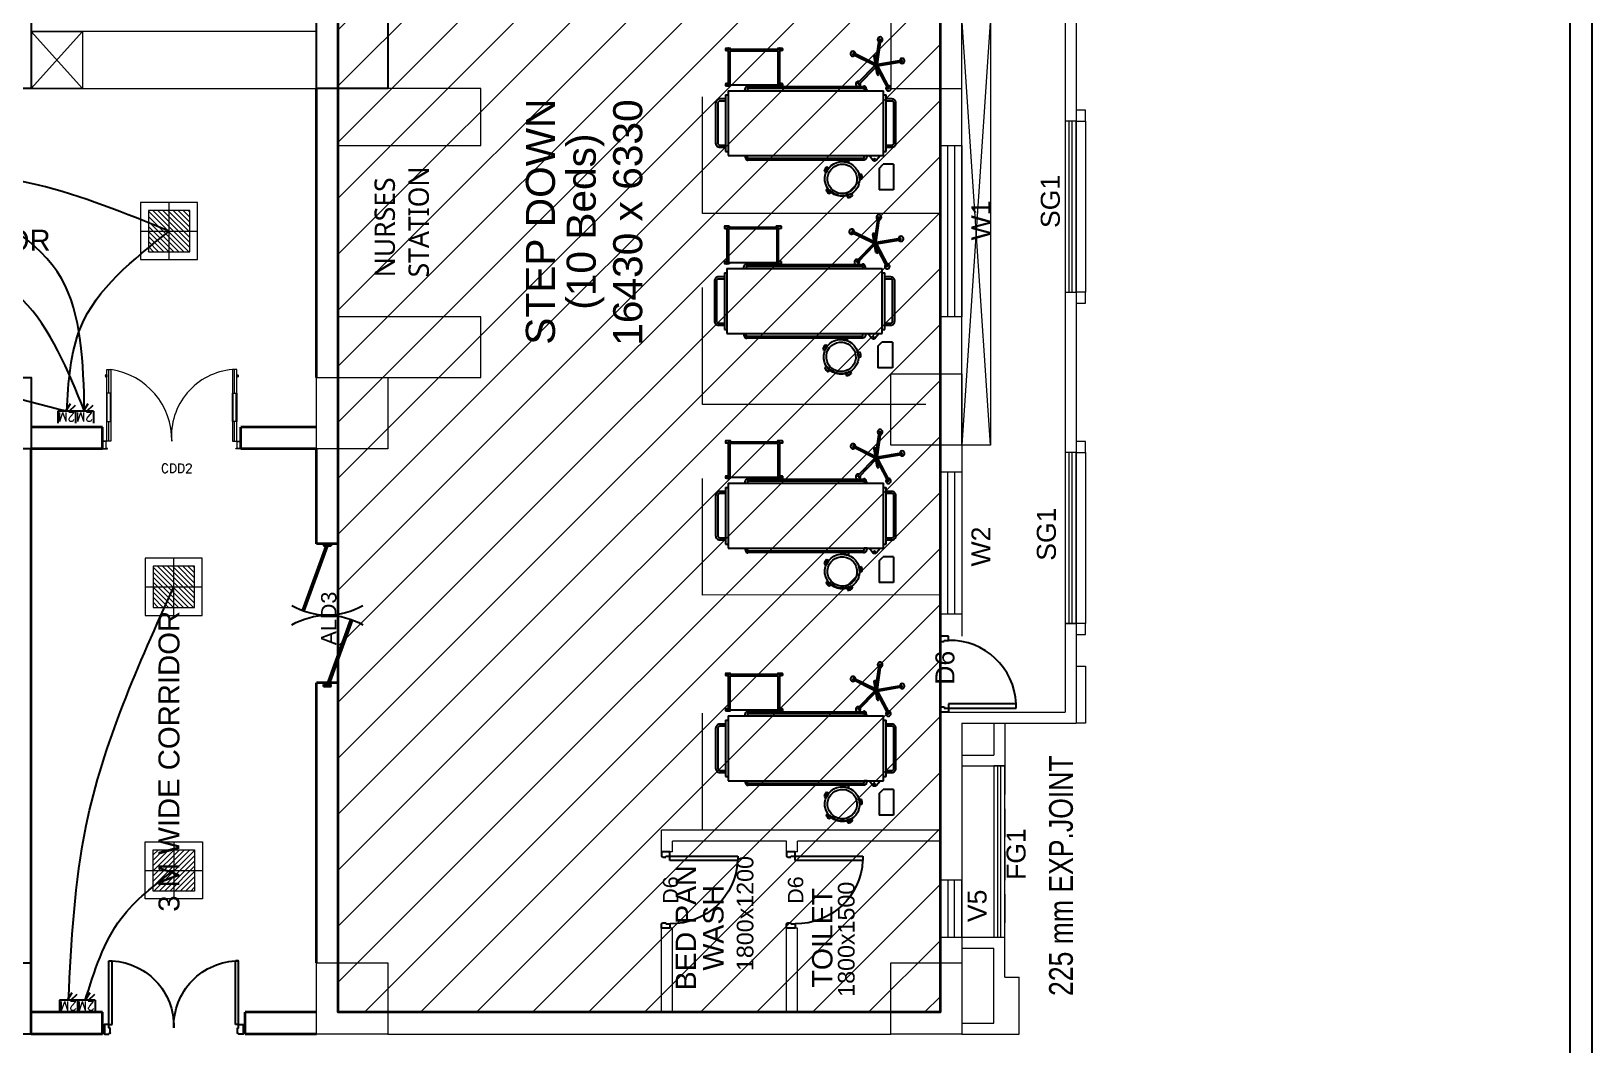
# Model space of a CAD drawing. Extents: x 3550807 to 4078732, y -628171 to -515859.
# Drawn here: x 3633123 to 3649537, y -538746 to -528086 of the extents above; entities that cross this region are included whole.
import ezdxf
from ezdxf.enums import TextEntityAlignment as Align

# ---------------------------------------------------------------- set-up
doc = ezdxf.new("R2010")
doc.units = 0
doc.header["$LTSCALE"] = 6
doc.header["$MEASUREMENT"] = 0
doc.linetypes.add('HIDDEN', pattern=[0.375, 0.25, -0.125])
doc.layers.get('0').update_dxf_attribs({"linetype": 'CONTINUOUS'})
for name, color, linetype, lineweight in [('1200 Door', 144, 'CONTINUOUS', 5), ('D.F', 251, 'CONTINUOUS', 5), ('Double Leaf Door', 4, 'CONTINUOUS', 18), ('ELE-36W EMERGENCY  LED LIGHT', 7, 'CONTINUOUS', 18), ('ELE-36W LED LIGHT', 210, 'CONTINUOUS', 18), ('WALL', 10, 'CONTINUOUS', 35)]:
    doc.layers.add(name, color=color, linetype=linetype, lineweight=lineweight)
for name, color, linetype in [('Bed', 33, 'CONTINUOUS'), ('COL', 5, 'CONTINUOUS'), ('DOOR', 44, 'CONTINUOUS'), ('ELE 36W EMERGENCY LIGHT', 5, 'CONTINUOUS'), ('ELE 36W LED LIGHT', 6, 'CONTINUOUS'), ('ELE-2M RAW P.SB', 40, 'CONTINUOUS'), ('ELE-2M UPS P.SB', 3, 'CONTINUOUS'), ('FUR', 21, 'CONTINUOUS'), ('Staircase', 7, 'CONTINUOUS')]:
    doc.layers.add(name, color=color, linetype=linetype)
doc.layers.add('ELE-LIGHTING WIRING', color=7, linetype='CONTINUOUS', true_color=0x63d7b6)
doc.styles.add('ARI', font='arial.ttf')
doc.styles.add('ARIAL', font='arial.ttf')
doc.styles.add('ROMANS', font='romans.shx')
doc.styles.get("Standard").update_dxf_attribs({"font": 'SIMPLEX'})
doc.linetypes.add('ZIGZAG', pattern='A,0.0001,-0.2,[131,ltypeshp.shx,S=0.2,R=0,X=-0.2,Y=0],-0.4,[131,ltypeshp.shx,S=0.2,R=180,X=0.2,Y=0],-0.2', length=0.8001)

# ---------------------------------------------------------------- blocks, each defined once
blk = doc.blocks.new('Z$W@#5624')
at = {"layer": 'DOOR'}
for p, q in [((1770, 446), (949, 745)), ((1779, 470), (957, 769)), ((1122, 709), (1113, 685)), ((1610, 518), (1117, 697)), ((0, 499), (25, 499)), ((0, 400), (0, 499)), ((0, 400), (25, 400)), ((19, 429), (28, 453)), ((19, 429), (840, 130)), ((25, 400), (25, 499)), ((28, 453), (849, 154)), ((1614, 529), (1606, 506)), ((1779, 470), (1770, 446)), ((1798, 499), (1773, 499)), ((1773, 400), (1773, 499)), ((1798, 400), (1773, 400)), ((1798, 400), (1798, 499)), ((183, 369), (192, 393)), ((188, 381), (680, 202)), ((685, 214), (676, 190))]:
    blk.add_line(p, q, dxfattribs=at)
at = {"layer": 'DOOR', "color": 145, "extrusion": (0, 0, -1)}
for centre, start_param, end_param in [((0, 449), -0.523599, 0.523599), ((1798, 449), 2.617994, 3.665191)]:
    blk.add_ellipse(centre, major_axis=(899, 0), ratio=1, start_param=start_param, end_param=end_param, dxfattribs=at)
blk = doc.blocks.new('A$C6969112B')
at = {"layer": 'Bed', "color": 8}
for p, q in [((387, 1872), (116, 1872)), ((116, 1872), (116, 1719)), ((387, 1872), (387, 1762)), ((1374, 1709), (1186, 1807)), ((1421, 1704), (1194, 1823)), ((1421, 1704), (1464, 1956)), ((1438, 1701), (1481, 1953)), ((343, 1719), (116, 1719)), ((343, 1719), (387, 1762)), ((428, 1689), (478, 1729)), ((428, 1654), (478, 1615)), ((478, 1766), (1160, 1766)), ((478, 131), (478, 1766)), ((521, 1793), (1116, 1793)), ((521, 1766), (521, 1793)), ((1116, 1766), (1116, 1793)), ((1160, 131), (1160, 1766)), ((1409, 1685), (1229, 1510)), ((1425, 1676), (1242, 1497)), ((1324, 1707), (1324, 1710)), ((1329, 1699), (1522, 1666)), ((1332, 1716), (1525, 1683)), ((1340, 1697), (1343, 1714)), ((1425, 1676), (1538, 1447)), ((1438, 1701), (1691, 1738)), ((1443, 1679), (1554, 1454)), ((1483, 1690), (1694, 1721)), ((1512, 1667), (1515, 1685)), ((1530, 1671), (1531, 1675)), ((229, 1539), (227, 1517)), ((227, 1517), (279, 1511)), ((229, 1539), (281, 1533)), ((281, 1533), (279, 1511)), ((432, 1559), (432, 1557)), ((434, 343), (434, 1557)), ((451, 343), (451, 1557)), ((453, 1559), (453, 1557)), ((476, 1595), (476, 1561)), ((1162, 1595), (1162, 1561)), ((1185, 1559), (1185, 1557)), ((1186, 343), (1186, 1557)), ((1204, 343), (1204, 1557)), ((1205, 1559), (1205, 1557)), ((55, 1439), (34, 1391)), ((54, 1382), (34, 1391)), ((75, 1430), (54, 1382)), ((75, 1430), (55, 1439)), ((72, 1402), (64, 1406)), ((429, 1399), (408, 1396)), ((408, 1396), (414, 1344)), ((436, 1347), (414, 1344)), ((429, 1399), (436, 1347)), ((76, 1196), (91, 1212)), ((116, 1161), (76, 1196)), ((130, 1178), (91, 1212)), ((120, 1198), (114, 1191)), ((116, 1161), (130, 1178)), ((347, 1187), (301, 1160)), ((313, 1141), (301, 1160)), ((358, 1168), (313, 1141)), ((358, 1168), (347, 1187)), ((1234, 703), (1212, 703)), ((1212, 703), (1212, 650)), ((1223, 131), (1223, 676)), ((1223, 676), (1594, 676)), ((1223, 659), (1577, 659)), ((1234, 703), (1234, 676)), ((1577, 659), (1577, 148)), ((1605, 703), (1583, 703)), ((1583, 703), (1583, 676)), ((1594, 676), (1594, 131)), ((1605, 703), (1605, 650)), ((1223, 650), (1212, 650)), ((1605, 650), (1594, 650)), ((432, 340), (432, 343)), ((453, 340), (453, 343)), ((476, 304), (476, 339)), ((1162, 304), (1162, 339)), ((1185, 340), (1185, 343)), ((1205, 340), (1205, 343)), ((1160, 131), (478, 131)), ((521, 105), (521, 131)), ((1116, 105), (521, 105)), ((1116, 105), (1116, 131)), ((1223, 157), (1212, 157)), ((1212, 157), (1212, 105)), ((1234, 105), (1212, 105)), ((1577, 148), (1223, 148)), ((1594, 131), (1223, 131)), ((1234, 131), (1234, 105)), ((1583, 131), (1583, 105)), ((1605, 105), (1583, 105)), ((1605, 157), (1594, 157)), ((1605, 157), (1605, 105))]:
    blk.add_line(p, q, dxfattribs=at)
for points in [[(565, 1793), (565, 1854, -0.414214), (608, 1897), (1029, 1897, -0.414214), (1073, 1854), (1073, 1793)], [(587, 1793), (587, 1854, -0.414214), (608, 1875), (1029, 1875, -0.414214), (1051, 1854), (1051, 1793)], [(476, 1593), (451, 1585, 0.318781), (430, 1563), (430, 1559), (455, 1559), (455, 1563), (476, 1563)], [(1162, 1593), (1186, 1585, -0.318781), (1208, 1563), (1208, 1559), (1182, 1559), (1182, 1563), (1162, 1563)], [(476, 307), (451, 314, -0.318781), (430, 336), (430, 340), (455, 340), (455, 336), (476, 336)], [(1162, 307), (1186, 314, 0.318781), (1208, 336), (1208, 340), (1182, 340), (1182, 336), (1162, 336)], [(1073, 105), (1073, 44, -0.414214), (1029, 0), (608, 0, -0.414214), (565, 44), (565, 105)], [(1051, 105), (1051, 44, -0.414214), (1029, 22), (608, 22, -0.414214), (587, 44), (587, 105)]]:
    blk.add_lwpolyline(points, format="xyb", dxfattribs=at)
for points in [[(432, 1557), (453, 1557)], [(476, 1595), (478, 1595)], [(476, 1561), (478, 1561)], [(1162, 1595), (1160, 1595)], [(1162, 1561), (1160, 1561)], [(1205, 1557), (1185, 1557)], [(432, 343), (453, 343)], [(476, 339), (478, 339)], [(1162, 339), (1160, 339)], [(1205, 343), (1185, 343)], [(476, 304), (478, 304)], [(1162, 304), (1160, 304)]]:
    blk.add_lwpolyline(points, dxfattribs=at)
blk.add_circle((435, 1672), 9.27, dxfattribs=at)
for centre, radius, start, end in [((441, 1672), 21.4, 125.427, 234.573), ((1289, 676), 80.7, 161.0754, 198.9246), ((1158, 676), 80.7, 0, 18.9246), ((1660, 676), 80.7, 161.0754, 180), ((1529, 676), 80.7, 341.0754, 18.9246), ((1289, 131), 80.7, 161.0754, 198.9246), ((1158, 131), 80.7, 341.0754, 0), ((1660, 131), 80.7, 180, 198.9246), ((1529, 131), 80.7, 341.0754, 18.9246)]:
    blk.add_arc(centre, radius, start, end, dxfattribs=at)
at = {"layer": 'Bed', "color": 8, "extrusion": (0, 0, -1)}
for centre, major_axis, start_param, end_param in [((1474, 1962), (18.5, 18.5), 2.86537, 8.468881), ((1184, 1818), (18.5, 18.5), 1.608733, 7.212244), ((1189, 1814), (4.94, 4.94), 2.839692, 4.403974), ((1427, 1691), (194, 194), 4.403974, 4.417003), ((1191, 1817), (4.94, 4.94), 4.417003, 5.981285), ((1471, 1955), (4.94, 4.94), 4.096329, 5.660611), ((1427, 1691), (194, 194), -0.622575, -0.609545), ((1474, 1954), (4.94, 4.94), -0.609545, 0.954736), ((1331, 1705), (4.94, 4.94), 2.525533, 4.096329), ((1331, 1709), (4.94, 4.94), 4.096329, 5.667125), ((1523, 1672), (4.94, 4.94), 0.954736, 2.525533), ((1524, 1676), (4.94, 4.94), -0.61606, 0.954736), ((1699, 1730), (18.5, 18.5), 4.122007, 9.725518), ((1692, 1731), (4.94, 4.94), -0.930219, 0.634062), ((1693, 1728), (4.94, 4.94), 0.647092, 2.211374), ((1427, 1691), (-194, 194), 2.204859, 2.217888), ((232, 1332), (-182, 20), -0.000636, 6.282549), ((232, 1332), (-154, 17), -0.00023, 6.282955), ((261, 1590), (-57.1, 57.1), 3.707499, 4.368094), ((247, 1460), (-57.1, 57.1), 0.565907, 1.226501), ((1230, 1499), (18.5, 18.5), 0.352096, 5.955607), ((1234, 1505), (4.94, 4.94), 3.160366, 4.724648), ((1427, 1691), (-194, 194), 4.718133, 4.731162), ((1237, 1502), (4.94, 4.94), 1.583055, 3.147337), ((114, 1384), (-57.1, 57.1), 5.588367, 6.248962), ((232, 1332), (-123, 123), 4.624291, 5.911682), ((-5, 1437), (-57.1, 57.1), 2.446775, 3.107369), ((487, 1380), (-57.1, 57.1), 5.038602, 5.699197), ((357, 1363), (-57.1, 57.1), 1.897009, 2.557604), ((1549, 1444), (18.5, 18.5), -0.904541, 4.69897), ((1544, 1450), (4.94, 4.94), 1.903729, 3.468011), ((1427, 1691), (194, 194), 1.8907, 1.903729), ((1547, 1451), (4.94, 4.94), 0.326418, 1.8907), ((146, 1236), (-57.1, 57.1), 4.308534, 4.969129), ((61, 1137), (-57.1, 57.1), 1.166941, 1.827536), ((363, 1107), (-57.1, 57.1), 6.205277, 6.865872), ((296, 1220), (-57.1, 57.1), 3.063684, 3.724279)]:
    blk.add_ellipse(centre, major_axis=major_axis, ratio=1, start_param=start_param, end_param=end_param, dxfattribs=at)
blk = doc.blocks.new('1000')
at = {"layer": 'DOOR', "color": 8}
for p, q in [((0, -111, 0), (0, 0)), ((0, 0), (55, 0, 0)), ((945, 0, 0), (945, -2, 0)), ((1000, 0), (945, 0, 0)), ((1000, -111, 0), (1000, 0)), ((55, -111, 0), (0, -111, 0)), ((55, 0, 0), (55, -3, 0)), ((70, -55, 0), (55, -55, 0)), ((55, -55, 0), (55, -111, 0)), ((55, -111, 0), (55, -1001, 0)), ((111, -111, 0), (55, -111, 0)), ((70, -15, 0), (68, -15, 0)), ((70, -15, 0), (70, -55, 0)), ((111, -1001, 0), (111, -111, 0)), ((930, -15, 0), (930, -55, 0)), ((930, -15, 0), (932, -15, 0)), ((930, -55, 0), (945, -55, 0)), ((945, -55, 0), (945, -111, 0)), ((945, -111, 0), (1000, -111, 0)), ((55, -1001, 0), (111, -1001, 0))]:
    blk.add_line(p, q, dxfattribs=at)
for centre, major_axis, ratio, start_param, end_param in [((55, -15, 0), (-8.84, 8.84, 0), 1, 3.926897, 5.497693), ((71, -128, 0), (597, 637, 0), 0.999944, 3.940126, 5.484659), ((945, -15, 0), (-8.84, 8.84, 0), 1, -0.785492, 0.785304)]:
    blk.add_ellipse(centre, major_axis=major_axis, ratio=ratio, start_param=start_param, end_param=end_param, dxfattribs=at)
blk = doc.blocks.new('21500')
at = {"layer": 'DOOR'}
for p, q in [((68, 100), (68, 770)), ((68, 770), (102, 770)), ((102, 100), (102, 770)), ((1398, 100), (1398, 770)), ((1432, 770), (1398, 770)), ((1432, 100), (1432, 770)), ((68, 100), (102, 100)), ((68, 0), (68, 2)), ((82, 15), (80, 15)), ((1432, 100), (1398, 100)), ((1418, 15), (1420, 15)), ((1432, 0), (1432, 2))]:
    blk.add_line(p, q, dxfattribs=at)
for points in [[(82, 65), (68, 65), (68, 100), (22, 100), (22, 0), (68, 0)], [(82, 15), (82, 65)], [(1418, 65), (1432, 65), (1432, 100), (1478, 100), (1478, 0), (1432, 0)], [(1418, 15), (1418, 65)]]:
    blk.add_lwpolyline(points, dxfattribs=at)
at = {"layer": 'DOOR', "color": 145}
for centre, start, end in [((64, 84), 358.4209, 89.721), ((1436, 84), 90.279, 181.5791)]:
    blk.add_arc(centre, 686, start, end, dxfattribs=at)
at = {"layer": 'DOOR'}
for centre, start, end in [((68, 15), 270, 0), ((1432, 15), 180, 270)]:
    blk.add_arc(centre, 12.5, start, end, dxfattribs=at)
blk = doc.blocks.new('2000x80')
at = {"layer": 'Double Leaf Door'}
for points in [[(104210, -25358), (104215, -25358), (104215, -25061), (104210, -25061)], [(104254, -25061), (104249, -25061), (104249, -25358), (104254, -25358)], [(105533, -25061), (105538, -25061), (105538, -25358), (105533, -25358)], [(105577, -25358), (105572, -25358), (105572, -25061), (105577, -25061)]]:
    blk.add_hatch(color=6, dxfattribs=at).paths.add_polyline_path(points)
at = {"layer": 'Double Leaf Door', "color": 8}
for p, q in [((104196, -24871), (104196, -24888)), ((104210, -24869), (104198, -24869)), ((104198, -24890), (104210, -24890)), ((104210, -25567), (104210, -24813)), ((104210, -24813), (104254, -24813)), ((104210, -24869), (104210, -24890)), ((104232, -25061), (104232, -24813)), ((104254, -24813), (104254, -25567)), ((105577, -24813), (105533, -24813)), ((105533, -24813), (105533, -25567)), ((105555, -25061), (105555, -24813)), ((105577, -25567), (105577, -24813)), ((105577, -24869), (105589, -24869)), ((105577, -24869), (105577, -24890)), ((105589, -24890), (105577, -24890)), ((105591, -24871), (105591, -24888)), ((104232, -25567), (104232, -25358)), ((105555, -25567), (105555, -25358)), ((104166, -25567), (104166, -25647)), ((104206, -25567), (104166, -25567)), ((104168, -25569), (104168, -25645)), ((104204, -25569), (104168, -25569)), ((104204, -25644), (104204, -25569)), ((104206, -25642), (104206, -25567)), ((104254, -25567), (104210, -25567)), ((105533, -25567), (105577, -25567)), ((105581, -25642), (105581, -25567)), ((105581, -25567), (105621, -25567)), ((105583, -25644), (105583, -25569)), ((105583, -25569), (105619, -25569)), ((105619, -25569), (105619, -25645)), ((105621, -25567), (105621, -25647)), ((104166, -25647), (104206, -25647)), ((104168, -25645), (104206, -25645)), ((104216, -25644), (104204, -25644)), ((104218, -25642), (104206, -25642)), ((104206, -25645), (104216, -25645)), ((104206, -25647), (104218, -25647)), ((104216, -25645), (104216, -25644)), ((104218, -25647), (104218, -25642)), ((105569, -25647), (105569, -25642)), ((105569, -25642), (105581, -25642)), ((105581, -25647), (105569, -25647)), ((105571, -25645), (105571, -25644)), ((105571, -25644), (105583, -25644)), ((105581, -25645), (105571, -25645)), ((105619, -25645), (105581, -25645)), ((105621, -25647), (105581, -25647))]:
    blk.add_line(p, q, dxfattribs=at)
at = {"layer": 'Double Leaf Door', "color": 6}
for p, q in [((104254, -25061), (104210, -25061)), ((104210, -25061), (104210, -25358)), ((104215, -25358), (104215, -25061)), ((104249, -25358), (104249, -25061)), ((104254, -25358), (104254, -25061)), ((105533, -25358), (105533, -25061)), ((105533, -25061), (105577, -25061)), ((105538, -25358), (105538, -25061)), ((105572, -25358), (105572, -25061)), ((105577, -25061), (105577, -25358)), ((104210, -25358), (104254, -25358)), ((105577, -25358), (105533, -25358))]:
    blk.add_line(p, q, dxfattribs=at)
at = {"layer": 'Double Leaf Door', "color": 6, "ltscale": 100}
for p, q in [((104249, -25061), (104249, -25358)), ((105538, -25061), (105538, -25358))]:
    blk.add_line(p, q, dxfattribs=at)
at = {"layer": 'Double Leaf Door', "color": 6}
for points in [[(104210, -25061), (104210, -25358), (104215, -25358), (104215, -25061), (104210, -25061)], [(104254, -25061), (104254, -25358), (104249, -25358), (104249, -25061), (104254, -25061)], [(105533, -25061), (105533, -25358), (105538, -25358), (105538, -25061), (105533, -25061)], [(105577, -25061), (105577, -25358), (105572, -25358), (105572, -25061), (105577, -25061)]]:
    blk.add_lwpolyline(points, dxfattribs=at)
at = {"layer": 'Double Leaf Door', "ltscale": 5000}
for points in [[(104210, -25061), (104210, -25358), (104215, -25358), (104215, -25061), (104210, -25061)], [(105577, -25061), (105577, -25358), (105572, -25358), (105572, -25061), (105577, -25061)]]:
    blk.add_lwpolyline(points, dxfattribs=at)
at = {"layer": 'Double Leaf Door', "color": 8}
for centre, radius, start, end in [((104196, -24880), 3.72, 90, 270), ((104198, -24871), 1.98, 90, 180), ((104198, -24888), 1.98, 180, 270), ((104144, -25555), 750, 359.0321, 81.5724), ((105589, -25509), 698, 94.5944, 184.8011), ((105589, -24871), 1.98, 0, 90), ((105589, -24888), 1.98, 270, 0), ((105591, -24880), 3.72, 270, 90)]:
    blk.add_arc(centre, radius, start, end, dxfattribs=at)
blk = doc.blocks.new('1232')
at = {"layer": 'D.F', "linetype": 'ByBlock'}
h = blk.add_hatch(dxfattribs=at)
h.set_pattern_fill('ANSI31', color=8, scale=3333, style=0)
h.set_pattern_definition([(45, (-3036872.2, 733413.8), (-294.59836, 294.59836), [])])
h.paths.add_polyline_path([(-520, 15910.2), (5810, 15910.2), (5810, -519.8), (-520, -519.8)])
at = {"layer": 'COL', "color": 8, "elevation": 0}
for points in [[(-4500, 9195.2), (-4500, 9945.2), (-3750, 9945.2), (-3750, 9195.2)], [(-4500, 6155.2), (-3750, 6155.2), (-3750, 5405.2), (-4500, 5405.2)]]:
    blk.add_lwpolyline(points, close=True, dxfattribs=at)
at = {"layer": 'COL', "color": 8}
for points in [[(-750, 9195.2), (-750, 9945.2), (0, 9945.2), (0, 9195.2)], [(-3750, 0), (-3750, -750), (-4500, -750), (-4500, 0)]]:
    blk.add_lwpolyline(points, close=True, dxfattribs=at)
at = {"layer": 'D.F', "color": 8, "linetype": 'ByBlock'}
for p, q in [((7240, 13385.2), (7240, 2520.2)), ((7125, 13270.2), (7125, 2635.2)), ((7240, 8852.7, -101230.8), (7125, 8852.7)), ((7340, 8852.7), (7340, 7052.7)), ((7340, 5367.6), (7340, 3567.6)), ((7240, 3567.6, -101230.8), (7125, 3567.6)), ((5810, 2635.2, -101230.8), (7125, 2635.2, -101230.8)), ((6040, 2520.2, -101230.8), (7240, 2520.2, -101230.8)), ((6375, 2520.2, -101228.4), (6375, 2185.2, -101226.7)), ((6490, 2520.2, -101228.5), (6490, 2070.2, -101226.7)), ((6040, 2185.2, 4.1), (6375, 2185.2, -81824.1)), ((6040, 2070.2, 4.1), (6490, 2070.2, -101226.7)), ((6040, 270.2, 4.1), (6490, 270.2, -101226.7)), ((6490, -149.8, -101228.4), (6490, 270.2, -101226.7)), ((6040, 155.2, 4.1), (6375, 155.2, -81824.1)), ((6375, -634.8, -101230.8), (6375, 155.2, -101226.7)), ((6490, -149.8, -101230.8), (6640, -149.8, -101230.8)), ((6640, -749.8, -253628), (6640, -149.8, -202461.5)), ((6040, -634.8, -101230.8), (6375, -634.8, -101230.8)), ((6040, -749.8, -101230.8), (6490, -749.8, -101230.8)), ((6490, -749.8, -101230.8), (6640, -749.8, -101230.8))]:
    blk.add_line(p, q, dxfattribs=at)
at = {"layer": 'D.F', "color": 8, "lineweight": 0}
for p, q in [((5810, 6195.2), (5810, 9195.2)), ((6040, 6195.2), (6040, 9195.2)), ((5810, 5445), (5810, 3435.2)), ((6040, 5445), (6040, 3435.2)), ((5810, 2635.2), (5810, 0)), ((6040, 2520.2), (6040, 0)), ((2880, 1165.2), (2880, 1395.2)), ((5810, 1395.2), (2880, 1395.2)), ((2995, 1165.2), (2880, 1165.2)), ((2995, 1165.2), (2995, 1280.2)), ((4195, 1280.2), (2995, 1280.2)), ((4195, 1165.2), (4195, 1280.2)), ((4310, 1165.2), (4195, 1165.2)), ((4310, 1165.2), (4310, 1280.2)), ((5810, 1280.2), (4310, 1280.2)), ((2995, 365.2), (2880, 365.2)), ((2880, -519.8), (2880, 365.2)), ((2995, -519.8), (2995, 365.2)), ((4310, 365.2), (4195, 365.2)), ((4195, -519.8), (4195, 365.2)), ((4310, -519.8), (4310, 365.2)), ((0, -519.8), (5290, -519.8)), ((0, -749.8), (5290, -749.8))]:
    blk.add_line(p, q, dxfattribs=at)
at = {"layer": 'D.F', "color": 8, "linetype": 'HIDDEN', "ltscale": 200}
blk.add_line((6490, 2070.2, -101226.7), (6490, 270.2, -101226.7), dxfattribs=at)
at = {"layer": 'D.F', "color": 8}
for points in [[(5290, 9195), (6040, 9195), (6040, 9945), (5290, 9945)], [(-750, 6155), (0, 6155), (0, 5405), (-750, 5405)], [(5290, 6195), (6040, 6195), (6040, 5445), (5290, 5445)], [(0, 0), (0, -750), (-750, -750), (-750, 0)], [(6040, 0), (6040, -750), (5290, -750), (5290, 0)]]:
    blk.add_lwpolyline(points, close=True, dxfattribs=at)
at = {"layer": 'D.F', "color": 8, "linetype": 'ByBlock'}
for points, elevation in [([(6040, 5445), (6040, 9945), (6340, 9945), (6340, 5445)], 27934.8), ([(6375, 2070.2), (6375, 270.2), (6490, 270.2), (6490, 2070.2)], -101227.2)]:
    blk.add_lwpolyline(points, close=True, dxfattribs=dict(at, elevation=elevation))
for points, elevation in [([(6340, 9945), (6040, 5445)], 27934.8), ([(6340, 5445), (6040, 9945)], 27934.8), ([(7240, 8852.7), (7340, 8852.7), (7340, 8967.7), (7240, 8967.7)], -101230.8), ([(7240, 3452.6), (7340, 3452.6), (7340, 3567.6), (7240, 3567.6)], -101230.8), ([(7240, 3120.2), (7340, 3120.2), (7340, 2520.2), (7240, 2520.2)], -101230.8)]:
    blk.add_lwpolyline(points, dxfattribs=dict(at, elevation=elevation))
at = {"layer": 'D.F', "color": 8, "lineweight": 0, "ltscale": 15}
for points in [[(980, 8595.2), (980, 9195.2), (-520, 9195.2), (-520, 8595.2)], [(980, 6155), (980, 6795), (-520, 6795), (-520, 6155)]]:
    blk.add_lwpolyline(points, close=True, dxfattribs=at)
at = {"layer": 'D.F', "color": 8, "linetype": 'ZIGZAG', "ltscale": 10, "flags": 128}
for points in [[(5810, 7880.2), (3310.5, 7880.2), (3310.5, 9108.9)], [(5660, 5872.7), (3310.5, 5872.7), (3310.5, 7101.4)], [(5810, 3869.2), (3310.5, 3865.2), (3310.5, 5093.9)], [(5810, 1395.2), (3310.5, 1395.2), (3310.5, 2623.9)]]:
    blk.add_lwpolyline(points, dxfattribs=at)
at = {"layer": 'D.F', "color": 8, "linetype": 'ByBlock'}
for points in [[(7240, 8852.7), (7340, 8852.7), (7340, 8967.7), (7240, 8967.7)], [(7240, 6937.7), (7340, 6937.7), (7340, 7052.7), (7240, 7052.7)], [(7240, 5367.6), (7340, 5367.6), (7340, 5482.6), (7240, 5482.6)], [(7240, 3452.6), (7340, 3452.6), (7340, 3567.6), (7240, 3567.6)]]:
    blk.add_lwpolyline(points, dxfattribs=at)
for points in [[(7125, 8852.7), (7125, 7052.7), (7240, 7052.7), (7240, 8852.7)], [(7125, 5367.6), (7125, 3567.6), (7240, 3567.6), (7240, 5367.6)]]:
    blk.add_lwpolyline(points, close=True, dxfattribs=at)
at = {"layer": 'D.F', "color": 8, "linetype": 'Continuous'}
for points in [[(7200, 8852.7), (7165, 8852.7), (7165, 7052.7), (7200, 7052.7)], [(6040, 6795.2), (5810, 6795.2), (5810, 8595.2), (6040, 8595.2)], [(5960, 6795.2), (5890, 6795.2), (5890, 8595.2), (5960, 8595.2)], [(7200, 5367.6), (7165, 5367.6), (7165, 3567.6), (7200, 3567.6)], [(6040, 3665.2), (5810, 3665.2), (5810, 5165.2), (6040, 5165.2)], [(5960, 3665.2), (5890, 3665.2), (5890, 5165.2), (5960, 5165.2)]]:
    blk.add_lwpolyline(points, close=True, dxfattribs=at)
for points, elevation in [([(6450, 2070.2), (6415, 2070.2), (6415, 270.2), (6450, 270.2)], -101227.2), ([(5810, 270.2), (6040, 270.2), (6040, 870.2), (5810, 870.2)], 4.1), ([(5810, 270.2), (6040, 270.2), (6040, 870.2), (5810, 870.2)], 4.1), ([(5890, 270.2), (5960, 270.2), (5960, 870.2), (5890, 870.2)], 4.1), ([(5890, 270.2), (5960, 270.2), (5960, 870.2), (5890, 870.2)], 4.1)]:
    blk.add_lwpolyline(points, close=True, dxfattribs=dict(at, elevation=elevation))
at = {"layer": 'FUR', "color": 8, "lineweight": 0, "ltscale": 15, "elevation": 0}
for points in [[(-3750, 9195.2), (-3750, 9795.2), (-3210, 9795.2), (-3210, 9195.2)], [(-750, 9195.2), (-750, 9795.2), (-3750, 9795.2), (-3750, 9195.2)]]:
    blk.add_lwpolyline(points, close=True, dxfattribs=at)
at = {"layer": 'Staircase', "color": 8, "lineweight": 0, "elevation": 0}
for points in [[(-3210, 9195.2), (-3750, 9795.2)], [(-3750, 9195.2), (-3210, 9795.2)]]:
    blk.add_lwpolyline(points, dxfattribs=at)
at = {"layer": 'WALL', "color": 8, "linetype": 'ByBlock'}
for p, q in [((-750, 6155), (-750, 9195.2)), ((-520, 6155), (-520, 9195.2)), ((-3000, 5635), (-3750, 5635)), ((-3000, 5635), (-3750, 5635)), ((-3000, 5405), (-3000, 5635)), ((-3000, 5405), (-3000, 5635)), ((-1545, 5405), (-1545, 5635)), ((-750, 5635), (-1545, 5635)), ((-1545, 5405), (-1545, 5635)), ((-750, 5635), (-1545, 5635)), ((-3750, -749.8), (-3750, 5405.2)), ((-3000, 5405), (-3750, 5405)), ((-750, 5405), (-1545, 5405)), ((-750, 4404.8), (-750, 5405)), ((-520, 4404.8), (-520, 5405)), ((-520, 4404.8), (-750, 4404.8)), ((-520, 2944.8), (-750, 2944.8)), ((-750, 0), (-750, 2944.8)), ((-520, 0), (-520, 2944.8)), ((-3750, 0), (-3750, 465.2)), ((-3000, -519.8), (-3750, -519.8)), ((-3000, -519.8), (-3750, -519.8)), ((-3000, -749.8), (-3000, -519.8)), ((-3000, -749.8), (-3000, -519.8)), ((-1500, -749.8), (-1500, -519.8)), ((-750, -519.8), (-1500, -519.8)), ((-1500, -749.8), (-1500, -519.8)), ((-750, -519.8), (-1500, -519.8)), ((-3000, -749.8), (-3750, -749.8)), ((-3000, -749.8), (-3750, -749.8)), ((-750, -749.8), (-1500, -749.8)), ((-750, -749.8), (-1500, -749.8))]:
    blk.add_line(p, q, dxfattribs=at)
blk.add_lwpolyline([(-520, 15910.2), (5810, 15910.2), (5810, -519.8), (-520, -519.8)], close=True, dxfattribs=at)
at = {"layer": 'D.F', "color": 8, "xscale": -1, "rotation": 270}
for p in [(3448.8, 8012), (3435.6, 6140.6), (3448.8, 3883.3), (3448.8, 1436.8)]:
    blk.add_blockref('A$C6969112B', p, dxfattribs=at)
at = {"layer": 'D.F', "color": 8, "linetype": 'Continuous'}
for name, p, xscale, yscale, zscale, rotation in [('Z$W@#5624', (-1010, 4404.8), 0.8343726266175508, 0.8343726266175508, 0.8343726266175508, 270), ('1000', (5810, 2635.2, -101230.8), 0.7999999984167698, 0.7999999984167698, 0.7999999984167698, 90.0000132735122), ('1000', (2880, 1165.2), -0.7999999988824318, 0.7999999986495823, 0.7999999999883585, 89.99998672648765), ('1000', (4195, 1165.2), -0.7999999988824318, 0.7999999986495823, 0.7999999999883585, 89.99998672648765)]:
    blk.add_blockref(name, p, dxfattribs=dict(at, xscale=xscale, yscale=yscale, zscale=zscale, rotation=rotation))
at = {"layer": 'DOOR', "color": 8, "linetype": 'Continuous', "xscale": -1}
blk.add_blockref('21500', (-1500, -749.8), dxfattribs=at)
blk.add_blockref('21500', (-1500, -749.8), dxfattribs=at)
at = {"layer": 'Double Leaf Door', "color": 8}
blk.add_blockref('2000x80', (-107165.9, 31052.2), dxfattribs=at)
at = {"layer": '1200 Door', "color": 8, "linetype": 'ByBlock', "style": 'ROMANS'}
blk.add_text('CDD2', height=94.18, dxfattribs=at).set_placement((-2386.2, 5154.3, -35804.4))
at = {"layer": 'D.F', "color": 8, "linetype": 'Continuous', "style": 'ARIAL'}
for s, p in [('STEP DOWN', (1758.8, 7795)), ('16430 x 6330', (2677.1, 7785.2)), ('(10 Beds)', (2187.7, 7795))]:
    blk.add_text(s, height=306.13, rotation=90, dxfattribs=at).set_placement(p, align=Align.CENTER)
at = {"layer": 'D.F', "color": 8, "style": 'ARIAL', "width": 1}
for s, height, p in [('SG1', 200, (7068.7, 7727.9)), ('W1', 200, (6339.5, 7598.4)), ('SG1', 200, (7027.6, 4228.2)), ('W2', 200, (6339.5, 4168.5)), ('ALD3', 161.2, (-540, 3339.4)), ('D6', 200, (5960.2, 2924.2, -202461.5)), ('FG1', 200, (6708.5, 871.6)), ('D6', 161.2, (3055.2, 620.7)), ('D6', 161.2, (4370.2, 620.7)), ('V5', 200, (6298.5, 427.5, 4.1)), ('V5', 200, (6298.5, 427.5, 4.1))]:
    blk.add_text(s, height=height, rotation=90, dxfattribs=at).set_placement(p)
at = {"layer": 'D.F', "color": 8, "style": 'ARI', "width": 0.8}
blk.add_text('225 mm EXP.JOINT', height=250, rotation=90, dxfattribs=at).set_placement((7281.1, -349, 101230.8), align=Align.BOTTOM_LEFT)
at = {"layer": 'D.F', "color": 8, "linetype": 'Continuous', "style": 'ARIAL'}
for s, p in [('BED PAN', (3306.9, 367.5, 0)), ('WASH', (3596, 367.5, 0)), ('TOILET', (4741.9, 263.5, 101230.8))]:
    blk.add_text(s, height=214.29, rotation=90, dxfattribs=at).set_placement(p, align=Align.BOTTOM_CENTER)
for s, p in [('1800x1200', (3670.7, 518, 0)), ('1800x1500', (4735.2, 247.6, 101230.8))]:
    blk.add_text(s, height=175, rotation=90, dxfattribs=at).set_placement(p, align=Align.TOP_CENTER)
at = {"layer": 'D.F', "color": 8, "linetype": 'Continuous', "insert": (435.5, 7208.7), "char_height": 214.291, "width": 161.6, "attachment_point": 7, "rotation": 90, "style": 'ARIAL'}
blk.add_mtext('{\\fSegoe Script|b0|i0|c0|p34;NURSES STATION}', dxfattribs=at)
at = {"layer": 'WALL', "color": 8, "linetype": 'Continuous', "insert": (-5128.2, 7598.3), "char_height": 220.414, "width": 4941.395, "attachment_point": 5, "style": 'ARIAL'}
blk.add_mtext('3 M WIDE CORRIDOR', dxfattribs=at)
at = {"layer": 'WALL', "color": 8, "linetype": 'Continuous', "insert": (-2299.6, 2118.9), "char_height": 220.414, "width": 4941.395, "attachment_point": 5, "rotation": 90, "style": 'ARIAL'}
blk.add_mtext('3 M WIDE CORRIDOR', dxfattribs=at)
blk = doc.blocks.new('light300x600')
at = {"layer": 'ELE-36W LED LIGHT', "lineweight": 0}
for p, q in [((918215, -78407), (918215, -79007)), ((918815, -78407), (918215, -78407)), ((918515, -78407), (918515, -79007)), ((918815, -79007), (918815, -78407)), ((918298, -78491), (918299, -78491)), ((918298, -78544), (918352, -78491)), ((918298, -78597), (918405, -78491)), ((918298, -78650), (918458, -78491)), ((918298, -78703), (918511, -78491)), ((918298, -78756), (918564, -78491)), ((918298, -78809), (918617, -78491)), ((918298, -78862), (918670, -78491)), ((918298, -78916), (918723, -78491)), ((918298, -78491), (918298, -78924)), ((918731, -78491), (918298, -78491)), ((918343, -78924), (918731, -78536)), ((918396, -78924), (918731, -78589)), ((918731, -78924), (918731, -78491)), ((918215, -78707), (918815, -78707)), ((918449, -78924), (918731, -78642)), ((918502, -78924), (918731, -78695)), ((918555, -78924), (918731, -78748)), ((918298, -78924), (918731, -78924)), ((918608, -78924), (918731, -78801)), ((918661, -78924), (918731, -78854)), ((918714, -78924), (918731, -78907)), ((918215, -79007), (918815, -79007))]:
    blk.add_line(p, q, dxfattribs=at)
blk = doc.blocks.new('ELE.EMERGENCY 40W LED LIGHT')
at = {"layer": 'ELE-36W EMERGENCY  LED LIGHT'}
h = blk.add_hatch(dxfattribs=at)
h.set_pattern_fill('ANSI31', color=5, scale=300, style=0)
h.paths.add_polyline_path([(-208, -208), (-208, 208), (208, 208), (208, -208)])
for p, q in [((0, 288), (0, -288)), ((-288, 0), (288, 0))]:
    blk.add_line(p, q, dxfattribs=at)
for points in [[(-288, -288), (-288, 288), (288, 288), (288, -288)], [(-208, -208), (-208, 208), (208, 208), (208, -208)]]:
    blk.add_lwpolyline(points, close=True, dxfattribs=at)
blk = doc.blocks.new('2M UPS SB')
at = {"layer": 'ELE-2M UPS P.SB', "color": 3}
for p, q in [((-134, 160), (-69, 265)), ((-88, 160), (-3, 245)), ((-240, 160), (-240, 0)), ((0, 160), (-240, 160)), ((0, 160), (0, 0))]:
    blk.add_line(p, q, dxfattribs=at)
blk.add_text('2M', height=120, rotation=180, dxfattribs=at).set_placement((-6, 143))
blk = doc.blocks.new('2M SB')
at = {"layer": 'ELE-2M RAW P.SB'}
for p, q in [((-134, 160), (-69, 265)), ((-88, 160), (-3, 245)), ((-240, 160), (-240, 0)), ((0, 160), (-240, 160)), ((0, 160), (0, 0))]:
    blk.add_line(p, q, dxfattribs=at)
blk.add_text('2M', height=120, rotation=180, dxfattribs=at).set_placement((-6, 143))

msp = doc.modelspace()

# ---------------------------------------------------------------- linework, layer by layer
for points in [[(3649537.2, -519387.1), (3649537.2, -551398.5), (3604456, -551398.5), (3604456, -519387.1)], [(3649305.4, -519618.9), (3649305.4, -551166.7), (3604687.8, -551166.7), (3604687.8, -519618.9)]]:
    msp.add_lwpolyline(points, close=True)
at = {"layer": 'ELE-LIGHTING WIRING', "color": 254, "linetype": 'ByBlock', "true_color": 0xdebad0}
for points in [[(3633683.9, -532084), (3633441, -530687.6), (3630945.7, -528985.5), (3630275.2, -526973.8), (3629997.1, -524864.3, 0)], [(3633683.9, -532084), (3633031.8, -530911.3), (3631475.5, -530188.8, 0)], [(3633691.3, -538278.8), (3634068.6, -537418), (3634623, -536912.7)]]:
    msp.add_spline(points, degree=3, dxfattribs=at)
at = {"layer": 'ELE-LIGHTING WIRING', "linetype": 'ByBlock'}
for points in [[(3633496.4, -532084), (3630888.1, -530970), (3629996.7, -527413.8, 0)], [(3634573.8, -530188.8, 0), (3633186.5, -529701.9), (3628377.2, -530188.8, 0)], [(3633496.4, -532084), (3633643.5, -531199.3), (3634573.8, -530188.8, 0)], [(3633514.6, -538278.8), (3633700.9, -536440.4), (3634623, -533930.2)]]:
    msp.add_spline(points, degree=3, dxfattribs=at)

# ---------------------------------------------------------------- block references
at = {"linetype": 'ByBlock'}
msp.add_blockref('1232', (3636873, -537884), dxfattribs=at)
at = {"layer": 'ELE 36W EMERGENCY LIGHT', "xscale": 1.041666666677768, "yscale": 1.041666666677768, "zscale": 1.041666666677768}
msp.add_blockref('ELE.EMERGENCY 40W LED LIGHT', (3634623, -536912.7), dxfattribs=at)
at = {"layer": 'ELE 36W LED LIGHT', "rotation": 89.9999999995464}
for p in [(3555866.5, -1448703.5, 0), (3555915.6, -1452444.9)]:
    msp.add_blockref('light300x600', p, dxfattribs=at)
at = {"layer": 'ELE-2M RAW P.SB', "color": 6, "xscale": 0.7812500000005363, "yscale": 0.7812500000005363, "zscale": 0.7812500000005363}
for p in [(3633590.2, -532209), (3633608.3, -538403.8)]:
    msp.add_blockref('2M SB', p, dxfattribs=at)
at = {"layer": 'ELE-2M UPS P.SB', "color": 6, "xscale": 0.7812500000005363, "yscale": 0.7812500000005363, "zscale": 0.7812500000005363}
for p in [(3633777.7, -532209), (3633795.8, -538403.8)]:
    msp.add_blockref('2M UPS SB', p, dxfattribs=at)

doc.saveas('drawing.dxf')
